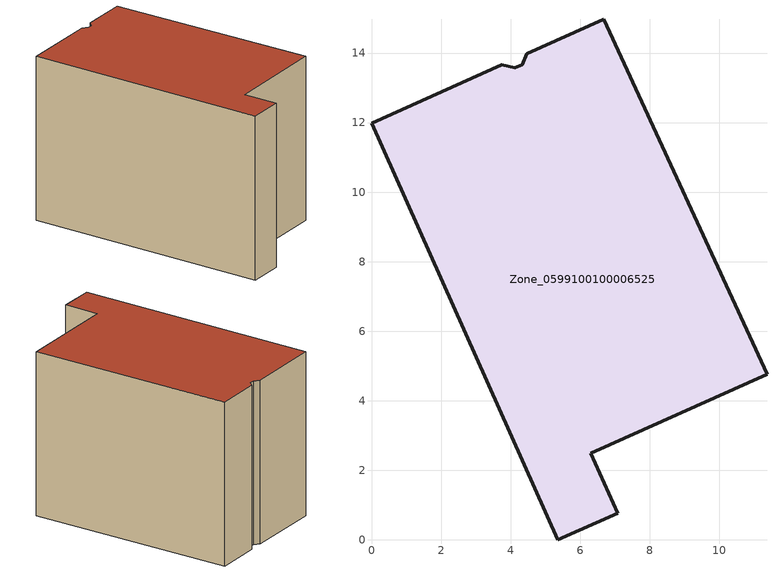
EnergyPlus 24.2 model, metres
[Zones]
Zone_0599100100006525
 floor ground (C_G): 11.38,4.76 6.31,2.49 7.09,0.77 5.36,0 0,11.99 3.75,13.66 4.12,13.58 4.34,13.66 4.46,13.98 6.68,14.97 z0
 wall outside (C_F): 6.31,2.49 11.38,4.76 6.68,14.97 4.46,13.98 4.34,13.66 4.12,13.58 3.75,13.66 0,11.99 5.36,0 7.09,0.77 6.31,2.49 z0:8.98
 roof outside (C_R): 4.12,13.58 3.75,13.66 0,11.99 5.36,0 7.09,0.77 6.31,2.49 11.38,4.76 6.68,14.97 4.46,13.98 4.34,13.66 z8.98
[BUILDING]
Pand.0599100100006525: North Axis=0; Terrain=City; Loads Convergence Tolerance Value=0.04; Temperature Convergence Tolerance Value=0.4; Solar Distribution=FullExterior; Maximum Number of Warmup Days=25; Minimum Number of Warmup Days=1
[Site:Location]
Rotterdam.The.Hague.AP_ZH_NLD Design_Conditions: Latitude=51.96; Longitude=4.45; Time Zone=1; Elevation=-4.5
[SITE:GROUNDTEMPERATURE:BUILDINGSURFACE]
18, 18, 18, 18, 18, 18, 18, 18, 18, 18, 18, 18
[MATERIAL] Thermal Absorptance=0.9; Solar Absorptance=0.7; Visible Absorptance=0.7
Name | Roughness | Thickness | Conductivity | Density | Specific Heat
G.TC.2015-2018 | MediumSmooth | 0.15 | 0.0428571 | 540 | 1210
F.TC.2015-2018 | Rough | 0.3 | 0.0666667 | 1920 | 840
R.TC.2015-2018 | MediumRough | 0.2 | 0.0333333 | 1500 | 1000
[CONSTRUCTION]
C_G: G.TC.2015-2018
C_F: F.TC.2015-2018
C_R: R.TC.2015-2018
[ZONE]
Zone_0599100100006525: Type=1; Multiplier=1; Ceiling Height=Autocalculate; Volume=Autocalculate; Floor Area=autocalculate; Part of Total Floor Area=Yes
[ZONEINFILTRATION:DESIGNFLOWRATE]
Infil_Zone_0599100100006525: Zone or ZoneList or Space or SpaceList=Zone_0599100100006525; Schedule=AlwaysOn; Design Flow Rate Calculation Method=Flow/Area; Flow Rate per Floor Area=0.0015; Constant Term Coefficient=1; Temperature Term Coefficient=0; Velocity Term Coefficient=0; Velocity Squared Term Coefficient=0
[HVACTEMPLATE:ZONE:IDEALLOADSAIRSYSTEM]
Zone_0599100100006525: Maximum Heating Supply Air Temperature=50; Minimum Cooling Supply Air Temperature=13; Maximum Heating Supply Air Humidity Ratio=0.0156; Minimum Cooling Supply Air Humidity Ratio=0.0077; Heating Limit=NoLimit; Cooling Limit=NoLimit; Dehumidification Control Type=ConstantSensibleHeatRatio; Cooling Sensible Heat Ratio=0.7; Dehumidification Setpoint=60; Humidification Control Type=None; Humidification Setpoint=30; Outdoor Air Method=None; Outdoor Air Flow Rate per Person=0.00944; Outdoor Air Flow Rate per Zone Floor Area=0; Outdoor Air Flow Rate per Zone=0; Demand Controlled Ventilation Type=None; Outdoor Air Economizer Type=NoEconomizer; Heat Recovery Type=None; Sensible Heat Recovery Effectiveness=0.7; Latent Heat Recovery Effectiveness=0.65
[ZONECONTROL:THERMOSTAT]
ThermostatControl_Zone_0599100100006525: Zone or ZoneList=Zone_0599100100006525; Control Type Schedule=DualSetpointControlType; Control 1=Thermostat_Zone_0599100100006525; Temperature Difference Between Cutout And Setpoint=0
[THERMOSTATSETPOINT:DUALSETPOINT]
Thermostat_Zone_0599100100006525: Heating Setpoint Temperature Schedule=HeatingSetpoint_Zone_0599100100006525; Cooling Setpoint Temperature Schedule=CoolingSetpoint_Zone_0599100100006525
[SCHEDULE:COMPACT]
HeatingSetpoint_Zone_0599100100006525: Through: 12/31, For: AllDays, Until: 24:00, 21
CoolingSetpoint_Zone_0599100100006525: Through: 12/31, For: AllDays, Until: 24:00, 24
DualSetpointControlType: Through: 12/31, For: AllDays, Until: 24:00, 4
AlwaysOn: Through: 12/31, For: AllDays, Until: 24:00, 1
